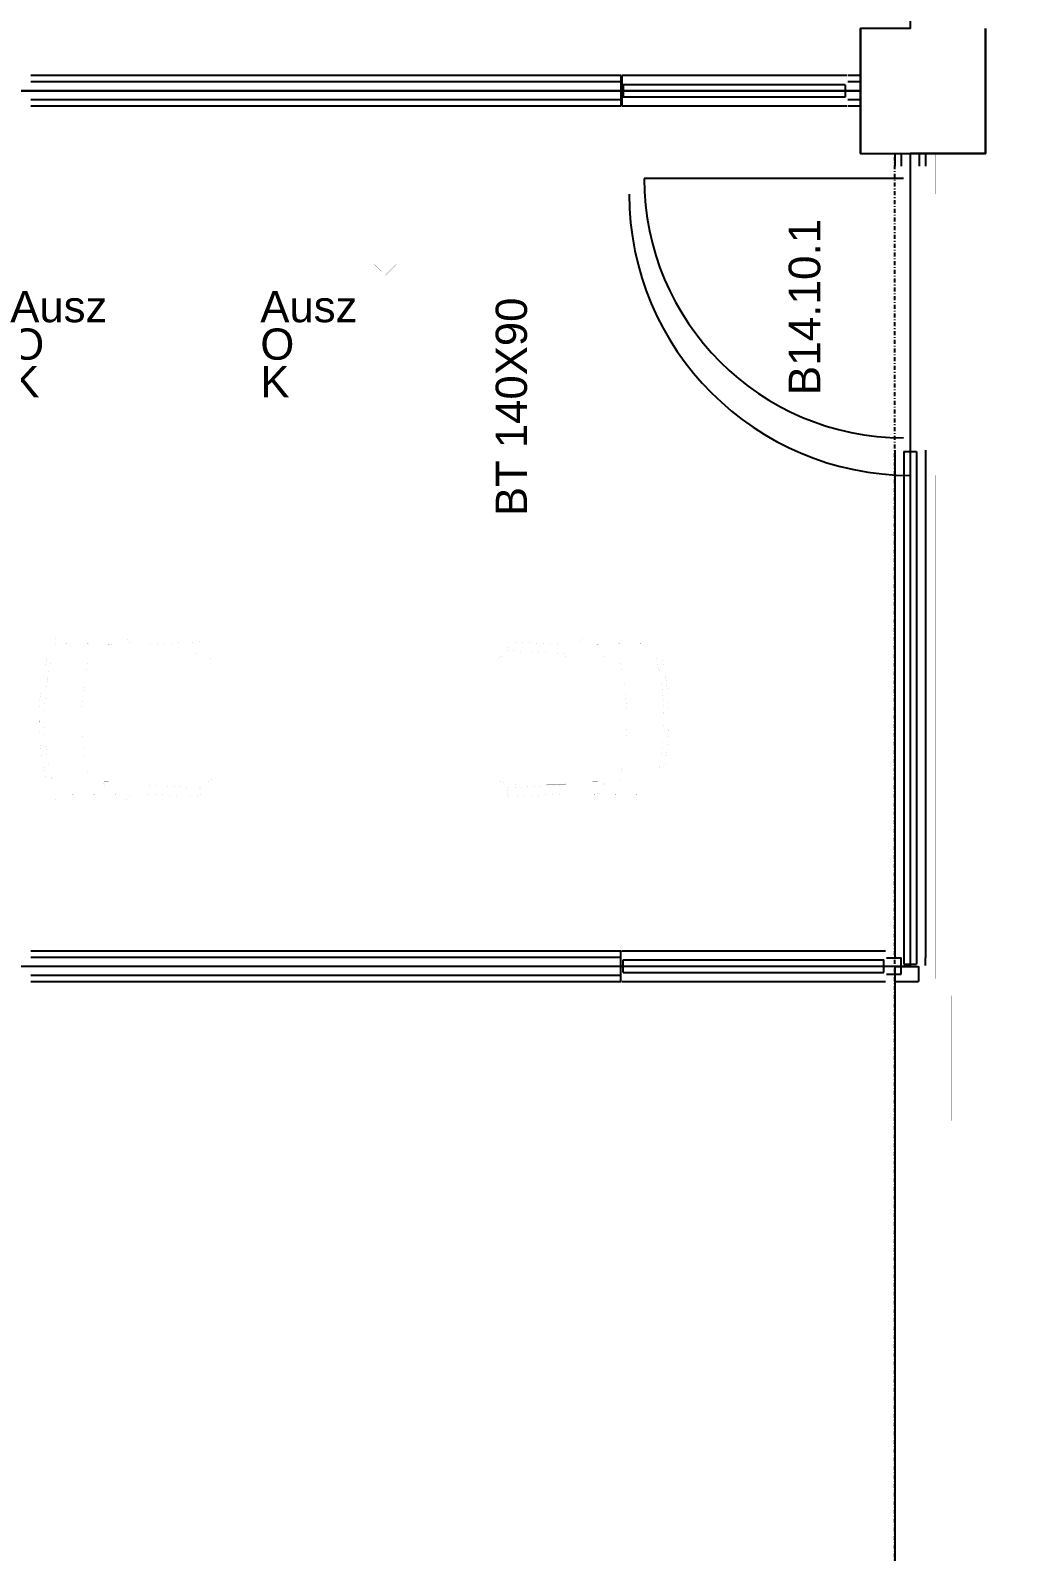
# Model space of a CAD drawing. Extents: x 7690 to 8871, y -6511 to -5312.
# Drawn here: x 7971.7 to 8095.9, y -5985.5 to -5793.9 of the extents above; entities that cross this region are included whole.
import ezdxf

# ---------------------------------------------------------------- set-up
doc = ezdxf.new("R2010")
doc.units = 0
doc.header["$MEASUREMENT"] = 0
doc.linetypes.add('DOT_DASH', pattern=[1, 0, -0.25, 0.5, -0.25])
doc.layers.get('0').update_dxf_attribs({"linetype": 'CONTINUOUS'})
for name, color, linetype in [('A-NEU-BÜROTRENNWAND-DAEMMUNG', 7, 'CONTINUOUS'), ('A-NEU-BÜROTRENNWAND-FEIN', 7, 'CONTINUOUS'), ('A-NEU-BÜROTRENNWAND-GROB', 7, 'CONTINUOUS'), ('A-NEU-BÜROTRENNWAND-TÜRPOSITION', 7, 'CONTINUOUS'), ('A-NEU-GRUNDRISS', 7, 'CONTINUOUS'), ('A-NEU-WAND-BETON', 7, 'CONTINUOUS'), ('BWZ122_NGF-POLYGON', 7, 'CONTINUOUS'), ('FM_OBJEKT_MOEBEL', 7, 'CONTINUOUS'), ('FM_OBJEKT_RAUM', 7, 'CONTINUOUS'), ('Z0_NEU', 7, 'CONTINUOUS'), ('Z1_POLYGONE_FLÄCHENNACHWEIS', 7, 'CONTINUOUS')]:
    doc.layers.add(name, color=color, linetype=linetype)
doc.styles.add('ARIAL', font='ARIAL')

# ---------------------------------------------------------------- blocks, each defined once
blk = doc.blocks.new('*D25')
at = {"layer": 'A-NEU-BÜROTRENNWAND-FEIN', "color": 250, "linetype": 'Continuous'}
blk.add_line((8081.6392, -5812.5732), (8049.0015, -5812.5732), dxfattribs=at)
at = {"layer": 'A-NEU-BÜROTRENNWAND-FEIN', "color": 250, "linetype": 'Continuous', "const_width": 0.00174}
for points in [[(8081.6392, -5812.5732), (8081.8755, -5812.5732), (8081.8755, -5845.2119), (8081.6392, -5845.2119)], [(8081.8755, -5812.5732), (8082.1118, -5812.5732), (8082.1118, -5845.2119), (8081.8755, -5845.2119)]]:
    blk.add_lwpolyline(points, close=True, dxfattribs=at)
at = {"layer": 'A-NEU-BÜROTRENNWAND-FEIN', "color": 250, "linetype": 'Continuous'}
blk.add_arc((8081.6392, -5812.5732), 32.6377, 180, 270, dxfattribs=at)
blk = doc.blocks.new('*D125')
at = {"layer": 'BWZ122_NGF-POLYGON', "color": 6, "linetype": 'Continuous', "const_width": 0.0139}
blk.add_lwpolyline([(7847.8979, -5581.0581), (7849.0806, -5581.0581), (7849.0806, -5584.6016), (7860.8916, -5584.6016), (7860.8916, -5581.0581), (8076.2456, -5581.0581), (8076.2456, -5588.9321), (8082.5054, -5588.9321), (8082.5054, -5793.6563), (8076.2456, -5793.6563), (8076.2456, -5801.5303), (7860.8916, -5801.5303), (7860.8916, -5797.9868), (7849.0806, -5797.9868), (7849.0806, -5801.5303), (7847.8979, -5801.5303), (7847.8979, -5694.8374), (7849.0806, -5694.8374), (7849.0806, -5687.751), (7860.8916, -5687.751), (7860.8916, -5694.8374), (7849.0806, -5694.8374), (7847.8979, -5694.8374)], close=True, dxfattribs=at)
blk = doc.blocks.new('*D126')
at = {"layer": 'BWZ122_NGF-POLYGON', "color": 6, "linetype": 'Continuous', "const_width": 0.0139}
blk.add_lwpolyline([(8076.2456, -5801.5303), (8076.2456, -5809.4043), (8082.5054, -5809.4043), (8082.5054, -5911.8252), (7860.8916, -5911.7661), (7860.8916, -5908.2231), (7849.0806, -5908.2231), (7849.0806, -5911.7661), (7847.8979, -5911.7661), (7847.8979, -5801.5303), (7849.0806, -5801.5303), (7849.0806, -5805.0737), (7860.8916, -5805.0737), (7860.8916, -5801.5303), (8076.2456, -5801.5303)], close=True, dxfattribs=at)
blk = doc.blocks.new('*D127')
at = {"layer": 'BWZ122_NGF-POLYGON', "color": 6, "linetype": 'Continuous', "const_width": 0.0139}
blk.add_lwpolyline([(7847.8999, -6025.5454), (7847.8979, -5911.7661), (7849.0806, -5911.7661), (7849.0806, -5915.3096), (7860.8916, -5915.3096), (7860.8916, -5911.7661), (8080.5767, -5911.8247), (8080.5767, -6014.126)], dxfattribs=at)
blk = doc.blocks.new('*D136')
at = {"layer": 'BWZ122_NGF-POLYGON', "color": 6, "linetype": 'Continuous', "const_width": 0.0139}
blk.add_lwpolyline([(8091.9937, -5793.6563), (8091.9937, -5809.4043), (8082.5054, -5809.4043), (8082.5054, -5911.8252), (8080.5767, -5911.8252), (8080.5767, -6014.126), (8092.0044, -6014.126), (8092.0044, -6029.874), (8080.5767, -6029.874), (8080.5767, -6128.6948), (8087.6626, -6128.6948), (8087.6626, -6140.5059), (8080.5767, -6140.5059), (8080.5767, -6145.624), (8174.2769, -6145.6226)], dxfattribs=at)
blk = doc.blocks.new('*D184')
at = {"layer": 'Z0_NEU', "color": 1, "linetype": 'Continuous', "const_width": 0.0139}
for points in [[(8047.1118, -5814.522), (8082.5444, -5814.522)], [(8082.5444, -5814.522), (8082.5444, -5849.9551)]]:
    blk.add_lwpolyline(points, dxfattribs=at)
at = {"layer": 'Z0_NEU', "color": 1, "linetype": 'Continuous'}
blk.add_arc((8082.5444, -5814.522), 35.4329, 180, 270, dxfattribs=at)
blk = doc.blocks.new('*D251')
at = {"layer": 'FM_OBJEKT_MOEBEL', "color": 250, "linetype": 'Continuous', "const_width": 0.00174}
blk.add_lwpolyline([(7994.7515, -5853.1099), (7994.7515, -5908.228), (8030.1841, -5908.228), (8030.1841, -5853.1099)], close=True, dxfattribs=at)
at = {"layer": 'FM_OBJEKT_MOEBEL', "color": 250, "linetype": 'Continuous', "style": 'ARIAL'}
blk.add_text('BT 140X90', height=3.93699, rotation=90, dxfattribs=at).set_placement((8034.2373, -5855.0781))
blk = doc.blocks.new('*D305')
at = {"layer": 'FM_OBJEKT_MOEBEL', "color": 250, "linetype": 'Continuous', "const_width": 0.00174}
blk.add_lwpolyline([(7961.6733, -5931.2388), (7993.1694, -5931.2388), (7993.1694, -5915.4907), (7961.6733, -5915.4907)], close=True, dxfattribs=at)
blk = doc.blocks.new('*D306')
at = {"layer": 'FM_OBJEKT_MOEBEL', "color": 250, "linetype": 'Continuous', "const_width": 0.00174}
blk.add_lwpolyline([(7993.1797, -5931.2388), (8024.6763, -5931.2388), (8024.6763, -5915.4907), (7993.1797, -5915.4907)], close=True, dxfattribs=at)
blk = doc.blocks.new('*D307')
at = {"layer": 'FM_OBJEKT_MOEBEL', "color": 250, "linetype": 'Continuous', "const_width": 0.00174}
blk.add_lwpolyline([(8024.6743, -5931.2388), (8056.1704, -5931.2388), (8056.1704, -5915.4907), (8024.6743, -5915.4907)], close=True, dxfattribs=at)
blk = doc.blocks.new('*D308')
at = {"layer": 'FM_OBJEKT_MOEBEL', "color": 250, "linetype": 'Continuous', "const_width": 0.00174}
blk.add_lwpolyline([(8056.1685, -5931.2388), (8087.6636, -5931.2388), (8087.6636, -5915.4907), (8056.1685, -5915.4907)], close=True, dxfattribs=at)
blk = doc.blocks.new('*D311')
at = {"layer": 'FM_OBJEKT_MOEBEL', "color": 250, "linetype": 'Continuous', "const_width": 0.00174}
blk.add_lwpolyline([(8000.6504, -5822.7886), (8032.146, -5822.7886), (8032.146, -5807.0405), (8000.6504, -5807.0405)], close=True, dxfattribs=at)
blk = doc.blocks.new('*D312')
at = {"layer": 'FM_OBJEKT_MOEBEL', "color": 250, "linetype": 'Continuous', "const_width": 0.00174}
blk.add_lwpolyline([(7969.1567, -5822.7886), (8000.6523, -5822.7886), (8000.6523, -5807.0405), (7969.1567, -5807.0405)], close=True, dxfattribs=at)
blk = doc.blocks.new('*D438')
at = {"layer": 'FM_OBJEKT_MOEBEL', "color": 250, "linetype": 'Continuous', "const_width": 0.00174}
blk.add_lwpolyline([(7994.752, -5873.208), (7994.4683, -5873.0469), (7994.1914, -5872.9092), (7993.9053, -5872.7861), (7993.5557, -5872.6602), (7993.209, -5872.5605), (7992.8569, -5872.4844), (7992.5229, -5872.4336), (7992.1528, -5872.4004), (7985.8154, -5872.4023), (7993.0557, -5872.0215), (7993.1519, -5871.6563), (7993.1533, -5871.4688), (7993.1548, -5871.2813), (7993.1094, -5871.0996), (7993.064, -5870.918), (7993.064, -5870.918), (7993.064, -5870.918), (7990.1909, -5871.0557), (7990.2095, -5871.0547), (7987.7207, -5871.1738), (7985.9712, -5871.2578), (7984.145, -5871.2578), (7984.1152, -5870.625), (7983.6943, -5870.543), (7974.9111, -5870.543), (7974.5059, -5870.6289), (7974.5059, -5871.0234), (7974.9111, -5871.1113), (7984.145, -5871.2578), (7981.9341, -5871.2578), (7981.7383, -5871.2715), (7981.5972, -5871.3125), (7981.4185, -5871.4111), (7981.3257, -5871.4902), (7981.2139, -5871.6299), (7981.1602, -5871.7314), (7981.1167, -5871.8564), (7980.8687, -5872.8203), (7973.7817, -5872.8203), (7973.6235, -5873.4707), (7973.4961, -5874.041), (7973.3413, -5874.8145), (7973.207, -5875.582), (7973.0596, -5876.5947), (7972.9609, -5877.4521), (7972.8877, -5878.2773), (7972.8354, -5879.1133), (7972.8027, -5880.0928), (7972.7998, -5881.0508), (7972.8354, -5882.2178), (7972.9019, -5883.2432), (7972.9692, -5883.9648), (7973.0605, -5884.749), (7973.1597, -5885.4502), (7973.2793, -5886.1787), (7973.4351, -5887.002), (7973.5776, -5887.667), (7973.7075, -5888.2178), (7973.7817, -5888.5176), (7980.8687, -5888.5176), (7981.1162, -5889.4805), (7981.1963, -5889.6787), (7981.3062, -5889.8281), (7981.3745, -5889.8926), (7981.4497, -5889.9492), (7981.5156, -5889.9883), (7981.5942, -5890.0244), (7981.6934, -5890.0566), (7981.8125, -5890.0771), (7981.9341, -5890.0801), (7982.1226, -5890.0801), (7982.3755, -5890.0801), (7982.6582, -5890.0801), (7984.3574, -5890.0801), (7974.9111, -5890.2285), (7974.5059, -5890.3145), (7974.5059, -5890.709), (7974.9111, -5890.7949), (7983.6943, -5890.7949), (7984.1152, -5890.7148), (7984.1445, -5890.0801), (7985.9712, -5890.0801), (7993.064, -5890.4199), (7993.1548, -5890.0547), (7993.1519, -5889.6816), (7993.0557, -5889.3184), (7985.9033, -5888.9375), (7992.0659, -5888.9375), (7992.4443, -5888.9102), (7992.8589, -5888.8506), (7993.2212, -5888.7725), (7993.5723, -5888.6709), (7993.8628, -5888.5684), (7994.2422, -5888.4053), (7994.7515, -5888.1289), (7994.752, -5873.209)], close=True, dxfattribs=at)
for points in [[(7985.9033, -5872.4014), (7985.8223, -5872.7041), (7985.75, -5872.79), (7985.6294, -5872.8311), (7980.8687, -5872.8193)], [(7974.4341, -5872.8223), (7974.2075, -5873.7725), (7973.9878, -5874.8467), (7973.8101, -5875.9004), (7973.6646, -5876.9834), (7973.5479, -5878.1748), (7973.4829, -5879.2207), (7973.4561, -5880.0352), (7973.4565, -5881.3115), (7973.4873, -5882.2139), (7973.5747, -5883.4854), (7973.6743, -5884.4395), (7973.8081, -5885.4268), (7973.959, -5886.335), (7974.1084, -5887.1055), (7974.2534, -5887.7715), (7974.4341, -5888.5176)], [(7979.1182, -5872.8193), (7978.8916, -5873.7695), (7978.6719, -5874.8438), (7978.4941, -5875.8975), (7978.3486, -5876.9805), (7978.2319, -5878.1719), (7978.167, -5879.2178), (7978.1401, -5880.0322), (7978.1406, -5881.3086), (7978.1714, -5882.2109), (7978.2588, -5883.4824), (7978.3584, -5884.4365), (7978.4922, -5885.4238), (7978.6431, -5886.332), (7978.7925, -5887.1025), (7978.9375, -5887.7686), (7979.1182, -5888.5146)], [(7985.9033, -5888.9365), (7985.8223, -5888.6299), (7985.75, -5888.5479), (7985.6294, -5888.5029), (7980.8687, -5888.5166)]]:
    blk.add_lwpolyline(points, dxfattribs=at)
blk = doc.blocks.new('*D439')
at = {"layer": 'FM_OBJEKT_MOEBEL', "color": 250, "linetype": 'Continuous', "const_width": 0.00174}
blk.add_lwpolyline([(8030.1841, -5888.1299), (8030.4678, -5888.291), (8030.7446, -5888.4287), (8031.0308, -5888.5518), (8031.3804, -5888.6777), (8031.7271, -5888.7773), (8032.0791, -5888.8535), (8032.4126, -5888.9043), (8032.7827, -5888.9375), (8039.1206, -5888.9355), (8031.8804, -5889.3164), (8031.7842, -5889.6816), (8031.7827, -5889.8691), (8031.7813, -5890.0566), (8031.8267, -5890.2383), (8031.8721, -5890.4199), (8031.8721, -5890.4199), (8031.8721, -5890.4199), (8034.7446, -5890.2822), (8034.7261, -5890.2832), (8037.2153, -5890.1641), (8038.9644, -5890.0801), (8040.7905, -5890.0801), (8040.8208, -5890.7129), (8041.2417, -5890.7949), (8050.0249, -5890.7949), (8050.4302, -5890.709), (8050.4302, -5890.3145), (8050.0249, -5890.2266), (8040.7905, -5890.0801), (8043.0015, -5890.0801), (8043.1978, -5890.0664), (8043.3384, -5890.0254), (8043.5171, -5889.9268), (8043.6099, -5889.8477), (8043.7222, -5889.708), (8043.7759, -5889.6064), (8043.8188, -5889.4814), (8044.0669, -5888.5176), (8051.1543, -5888.5176), (8051.3125, -5887.8672), (8051.4399, -5887.2969), (8051.5947, -5886.5234), (8051.729, -5885.7559), (8051.8765, -5884.7432), (8051.9751, -5883.8857), (8052.0483, -5883.0605), (8052.1006, -5882.2246), (8052.1333, -5881.2451), (8052.1362, -5880.2871), (8052.1006, -5879.1201), (8052.0342, -5878.0947), (8051.9668, -5877.373), (8051.8755, -5876.5889), (8051.7764, -5875.8877), (8051.6567, -5875.1592), (8051.501, -5874.3359), (8051.3584, -5873.6709), (8051.2285, -5873.1201), (8051.1543, -5872.8203), (8044.0669, -5872.8203), (8043.8198, -5871.8574), (8043.7397, -5871.6592), (8043.6294, -5871.5098), (8043.561, -5871.4453), (8043.4858, -5871.3887), (8043.4204, -5871.3496), (8043.3413, -5871.3135), (8043.2427, -5871.2813), (8043.1235, -5871.2607), (8043.0015, -5871.2578), (8042.813, -5871.2578), (8042.5601, -5871.2578), (8042.2778, -5871.2578), (8040.5786, -5871.2578), (8050.0249, -5871.1094), (8050.4302, -5871.0234), (8050.4302, -5870.6289), (8050.0249, -5870.543), (8041.2417, -5870.543), (8040.8208, -5870.623), (8040.7915, -5871.2578), (8038.9644, -5871.2578), (8031.8721, -5870.918), (8031.7813, -5871.2832), (8031.7842, -5871.6563), (8031.8804, -5872.0195), (8039.0327, -5872.4004), (8032.8696, -5872.4004), (8032.4917, -5872.4277), (8032.0771, -5872.4873), (8031.7148, -5872.5654), (8031.3638, -5872.667), (8031.0732, -5872.7695), (8030.6938, -5872.9326), (8030.1846, -5873.209), (8030.1841, -5888.1289)], close=True, dxfattribs=at)
for points in [[(8039.0327, -5872.4014), (8039.1138, -5872.708), (8039.186, -5872.79), (8039.3062, -5872.835), (8044.0669, -5872.8213)], [(8045.8179, -5888.5186), (8046.0444, -5887.5684), (8046.2642, -5886.4941), (8046.4419, -5885.4404), (8046.5874, -5884.3574), (8046.7036, -5883.166), (8046.769, -5882.1201), (8046.7954, -5881.3057), (8046.7954, -5880.0293), (8046.7642, -5879.127), (8046.6772, -5877.8555), (8046.5776, -5876.9014), (8046.4438, -5875.9141), (8046.2925, -5875.0059), (8046.1431, -5874.2354), (8045.9985, -5873.5693), (8045.8179, -5872.8232)], [(8050.502, -5888.5156), (8050.7285, -5887.5654), (8050.9482, -5886.4912), (8051.126, -5885.4375), (8051.2715, -5884.3545), (8051.3882, -5883.1631), (8051.4531, -5882.1172), (8051.48, -5881.3027), (8051.4795, -5880.0264), (8051.4487, -5879.124), (8051.3613, -5877.8525), (8051.2617, -5876.8984), (8051.1279, -5875.9111), (8050.9771, -5875.0029), (8050.8276, -5874.2324), (8050.6826, -5873.5664), (8050.502, -5872.8203)], [(8039.0327, -5888.9365), (8039.1138, -5888.6338), (8039.186, -5888.5479), (8039.3062, -5888.5068), (8044.0669, -5888.5186)]]:
    blk.add_lwpolyline(points, dxfattribs=at)

msp = doc.modelspace()

# ---------------------------------------------------------------- linework, layer by layer
at = {"layer": 'A-NEU-BÜROTRENNWAND-DAEMMUNG', "color": 6, "linetype": 'Continuous'}
for p, q in [((8046.0493, -5800.3887), (7971.7578, -5800.3887)), ((8046.0493, -5800.3887), (8046.0493, -5802.6719)), ((8076.2456, -5800.3887), (8074.6313, -5800.3887)), ((8076.2456, -5800.3887), (8076.2456, -5802.6719)), ((8046.0493, -5802.6719), (7971.7578, -5802.6719)), ((8076.2456, -5802.6719), (8074.6313, -5802.6719)), ((7971.7578, -5910.6245), (8046.0493, -5910.6245)), ((8046.0493, -5912.9082), (8046.0493, -5910.6245)), ((7971.7578, -5912.9082), (8046.0493, -5912.9082))]:
    msp.add_line(p, q, dxfattribs=at)
at = {"layer": 'A-NEU-BÜROTRENNWAND-FEIN', "color": 6, "linetype": 'Continuous'}
for p, q in [((8046.1665, -5799.6011), (8046.1665, -5803.4595)), ((8074.5132, -5799.6011), (8046.1665, -5799.6011)), ((8074.5132, -5803.4595), (8046.1665, -5803.4595)), ((8080.5767, -5809.4043), (8080.5767, -5811.0186)), ((8080.5767, -5809.4043), (8081.3638, -5809.4043)), ((8081.3638, -5809.4043), (8081.3638, -5811.0186)), ((8083.647, -5809.4043), (8083.647, -5811.0186)), ((8083.647, -5809.4043), (8084.4351, -5809.4043)), ((8084.4351, -5809.4043), (8084.4351, -5811.0186)), ((8080.5767, -5846.7666), (8080.5767, -5910.7427)), ((8084.4351, -5846.7666), (8084.4351, -5910.7427)), ((8046.1665, -5909.8369), (8079.395, -5909.8369)), ((8081.3638, -5911.707), (8081.3638, -5910.7427)), ((8084.4351, -5911.707), (8084.4351, -5910.7427)), ((8046.1665, -5913.6953), (8079.395, -5913.6953))]:
    msp.add_line(p, q, dxfattribs=at)
at = {"layer": 'A-NEU-BÜROTRENNWAND-FEIN', "color": 6, "linetype": 'Continuous', "const_width": 0.00174}
for points in [[(8082.5444, -5811.8257), (8082.1509, -5811.8257), (8082.1509, -5812.3569), (8081.6001, -5812.3569), (8081.6001, -5811.1367), (8081.4819, -5811.1367), (8081.4819, -5812.4751), (8082.269, -5812.4751), (8082.269, -5811.9438), (8082.4263, -5811.9438), (8082.4263, -5813.105), (8083.5288, -5813.105), (8083.5288, -5811.1367), (8083.4106, -5811.1367), (8083.4106, -5812.9868), (8082.5444, -5812.9868)], [(8081.6001, -5811.1367), (8083.4106, -5811.1367), (8083.4106, -5811.7271), (8081.6001, -5811.7271)], [(8082.5444, -5845.9595), (8082.1509, -5845.9595), (8082.1509, -5845.4277), (8081.6001, -5845.4277), (8081.6001, -5846.6484), (8081.4819, -5846.6484), (8081.4819, -5845.3096), (8082.269, -5845.3096), (8082.269, -5845.8413), (8082.4263, -5845.8413), (8082.4263, -5844.6797), (8083.5288, -5844.6797), (8083.5288, -5846.6484), (8083.4106, -5846.6484), (8083.4106, -5844.7979), (8082.5444, -5844.7979)], [(8081.6001, -5846.0576), (8083.4106, -5846.0576), (8083.4106, -5846.6484), (8081.6001, -5846.6484)]]:
    msp.add_lwpolyline(points, close=True, dxfattribs=at)
at = {"layer": 'A-NEU-BÜROTRENNWAND-GROB', "color": 6, "linetype": 'Continuous'}
for p, q in [((8046.0493, -5799.6011), (7971.7578, -5799.6011)), ((8046.0493, -5799.6011), (8046.0493, -5800.3887)), ((8076.2456, -5799.6011), (8074.6313, -5799.6011)), ((8076.2456, -5799.6011), (8076.2456, -5800.3887)), ((8046.0493, -5800.3887), (7971.7578, -5800.3887)), ((8046.3638, -5800.7427), (8046.3638, -5802.3179)), ((8074.3169, -5800.7427), (8046.3638, -5800.7427)), ((8074.3169, -5800.7427), (8074.3169, -5802.3179)), ((8076.2456, -5800.3887), (8074.6313, -5800.3887)), ((8046.0493, -5802.6719), (7971.7578, -5802.6719)), ((8046.0493, -5803.4595), (7971.7578, -5803.4595)), ((8046.0493, -5802.6719), (8046.0493, -5803.4595)), ((8074.3169, -5802.3179), (8046.3638, -5802.3179)), ((8076.2456, -5802.6719), (8074.6313, -5802.6719)), ((8076.2456, -5803.4595), (8074.6313, -5803.4595)), ((8076.2456, -5802.6719), (8076.2456, -5803.4595)), ((8081.3638, -5809.4043), (8081.3638, -5811.0186)), ((8081.3638, -5809.4043), (8083.647, -5809.4043)), ((8083.647, -5809.4043), (8083.647, -5811.0186)), ((8081.7183, -5846.9634), (8081.7183, -5911.5103)), ((8081.7183, -5846.9634), (8083.2925, -5846.9634)), ((8083.2925, -5846.9634), (8083.2925, -5911.5103)), ((7971.7578, -5909.8369), (8046.0493, -5909.8369)), ((7971.7578, -5910.6245), (8046.0493, -5910.6245)), ((8046.0493, -5910.6245), (8046.0493, -5909.8369)), ((8046.3638, -5910.979), (8079.1987, -5910.979)), ((8046.3638, -5912.5537), (8046.3638, -5910.979)), ((8079.1987, -5912.5537), (8079.1987, -5910.979)), ((8079.5132, -5910.7427), (8081.3638, -5910.7427)), ((8081.3638, -5912.79), (8081.3638, -5910.7427)), ((7971.7578, -5912.9082), (8046.0493, -5912.9082)), ((8046.0493, -5913.6953), (8046.0493, -5912.9082)), ((8046.3638, -5912.5537), (8079.1987, -5912.5537)), ((8079.5132, -5912.79), (8081.3638, -5912.79)), ((8080.5767, -5911.8252), (8080.5767, -5913.6953)), ((8080.5767, -5911.8252), (8083.5288, -5911.8252)), ((8081.7183, -5911.5103), (8083.2925, -5911.5103)), ((8083.5288, -5911.8252), (8083.5288, -5913.6953)), ((7971.7578, -5913.6953), (8046.0493, -5913.6953)), ((8080.5767, -5913.6953), (8083.5288, -5913.6953))]:
    msp.add_line(p, q, dxfattribs=at)
at = {"layer": 'A-NEU-BÜROTRENNWAND-GROB', "color": 6, "linetype": 'Continuous', "const_width": 0.00174}
for points in [[(7971.6396, -5802.6719), (7970.8325, -5802.6719), (7970.8325, -5802.5537), (7971.6396, -5802.5537), (7971.6396, -5800.5068), (7970.8325, -5800.5068), (7970.8325, -5800.3887), (7971.6396, -5800.3887), (7971.6396, -5799.6011), (7971.7578, -5799.6011), (7971.7578, -5800.3887), (7972.5649, -5800.3887), (7972.5649, -5800.5068), (7971.7578, -5800.5068), (7971.7578, -5802.5537), (7972.5649, -5802.5537), (7972.5649, -5802.6719), (7971.7578, -5802.6719), (7971.7578, -5803.4595), (7971.6396, -5803.4595)], [(8046.0493, -5802.6719), (8045.2417, -5802.6719), (8045.2417, -5802.5537), (8046.0493, -5802.5537), (8046.0493, -5800.5068), (8045.2417, -5800.5068), (8045.2417, -5800.3887), (8046.0493, -5800.3887), (8046.0493, -5799.6011), (8046.1665, -5799.6011), (8046.1665, -5800.3887), (8046.9741, -5800.3887), (8046.9741, -5800.5068), (8046.1665, -5800.5068), (8046.1665, -5802.5537), (8046.9741, -5802.5537), (8046.9741, -5802.6719), (8046.1665, -5802.6719), (8046.1665, -5803.4595), (8046.0493, -5803.4595)], [(8074.5132, -5802.6719), (8073.7065, -5802.6719), (8073.7065, -5802.5537), (8074.5132, -5802.5537), (8074.5132, -5800.5068), (8073.7065, -5800.5068), (8073.7065, -5800.3887), (8074.5132, -5800.3887), (8074.5132, -5799.6011), (8074.6313, -5799.6011), (8074.6313, -5800.3887), (8075.439, -5800.3887), (8075.439, -5800.5068), (8074.6313, -5800.5068), (8074.6313, -5802.5537), (8075.439, -5802.5537), (8075.439, -5802.6719), (8074.6313, -5802.6719), (8074.6313, -5803.4595), (8074.5132, -5803.4595)], [(8083.647, -5811.1367), (8083.647, -5811.9438), (8083.5288, -5811.9438), (8083.5288, -5811.1367), (8081.4819, -5811.1367), (8081.4819, -5811.9438), (8081.3638, -5811.9438), (8081.3638, -5811.1367), (8080.5767, -5811.1367), (8080.5767, -5811.0186), (8081.3638, -5811.0186), (8081.3638, -5810.2114), (8081.4819, -5810.2114), (8081.4819, -5811.0186), (8083.5288, -5811.0186), (8083.5288, -5810.2114), (8083.647, -5810.2114), (8083.647, -5811.0186), (8084.4351, -5811.0186), (8084.4351, -5811.1367)], [(8083.647, -5846.7666), (8083.647, -5847.5732), (8083.5288, -5847.5732), (8083.5288, -5846.7666), (8081.4819, -5846.7666), (8081.4819, -5847.5732), (8081.3638, -5847.5732), (8081.3638, -5846.7666), (8080.5767, -5846.7666), (8080.5767, -5846.6484), (8081.3638, -5846.6484), (8081.3638, -5845.8413), (8081.4819, -5845.8413), (8081.4819, -5846.6484), (8083.5288, -5846.6484), (8083.5288, -5845.8413), (8083.647, -5845.8413), (8083.647, -5846.6484), (8084.4351, -5846.6484), (8084.4351, -5846.7666)], [(7971.6396, -5910.6245), (7970.8325, -5910.6245), (7970.8325, -5910.7427), (7971.6396, -5910.7427), (7971.6396, -5912.79), (7970.8325, -5912.79), (7970.8325, -5912.9082), (7971.6396, -5912.9082), (7971.6396, -5913.6953), (7971.7578, -5913.6953), (7971.7578, -5912.9082), (7972.5649, -5912.9082), (7972.5649, -5912.79), (7971.7578, -5912.79), (7971.7578, -5910.7427), (7972.5649, -5910.7427), (7972.5649, -5910.6245), (7971.7578, -5910.6245), (7971.7578, -5909.8369), (7971.6396, -5909.8369)], [(8046.0493, -5910.6245), (8045.2417, -5910.6245), (8045.2417, -5910.7427), (8046.0493, -5910.7427), (8046.0493, -5912.79), (8045.2417, -5912.79), (8045.2417, -5912.9082), (8046.0493, -5912.9082), (8046.0493, -5913.6953), (8046.1665, -5913.6953), (8046.1665, -5912.9082), (8046.9741, -5912.9082), (8046.9741, -5912.79), (8046.1665, -5912.79), (8046.1665, -5910.7427), (8046.9741, -5910.7427), (8046.9741, -5910.6245), (8046.1665, -5910.6245), (8046.1665, -5909.8369), (8046.0493, -5909.8369)], [(8079.395, -5910.6245), (8078.5884, -5910.6245), (8078.5884, -5910.7427), (8079.395, -5910.7427), (8079.395, -5912.79), (8078.5884, -5912.79), (8078.5884, -5912.9082), (8079.395, -5912.9082), (8079.395, -5913.6953), (8079.5132, -5913.6953), (8079.5132, -5912.9082), (8080.3208, -5912.9082), (8080.3208, -5912.79), (8079.5132, -5912.79), (8079.5132, -5910.7427), (8080.3208, -5910.7427), (8080.3208, -5910.6245), (8079.5132, -5910.6245), (8079.5132, -5909.8369), (8079.395, -5909.8369)], [(8081.3638, -5911.8252), (8081.3638, -5912.6323), (8081.4819, -5912.6323), (8081.4819, -5911.8252), (8083.5288, -5911.8252), (8083.5288, -5912.6323), (8083.647, -5912.6323), (8083.647, -5911.8252), (8084.4351, -5911.8252), (8084.4351, -5911.707), (8083.647, -5911.707), (8083.647, -5910.9004), (8083.5288, -5910.9004), (8083.5288, -5911.707), (8081.4819, -5911.707), (8081.4819, -5910.9004), (8081.3638, -5910.9004), (8081.3638, -5911.707), (8080.5767, -5911.707), (8080.5767, -5911.8252)]]:
    msp.add_lwpolyline(points, close=True, dxfattribs=at)
at = {"layer": 'A-NEU-GRUNDRISS', "color": 6, "linetype": 'DOT_DASH'}
msp.add_line((8080.5767, -6014.126), (8080.5767, -5809.8242), dxfattribs=at)
at = {"layer": 'A-NEU-WAND-BETON', "color": 6, "linetype": 'Continuous'}
for p, q in [((8076.2456, -5809.4043), (8076.2456, -5793.6563)), ((8091.9937, -5809.4043), (8091.9937, -5793.6563)), ((8076.2456, -5809.4043), (8091.9937, -5809.4043))]:
    msp.add_line(p, q, dxfattribs=at)
at = {"layer": 'FM_OBJEKT_MOEBEL', "color": 250, "linetype": 'Continuous', "const_width": 0.00174}
for points in [[(7983.5127, -5823.3652), (7984.9048, -5824.7573), (7986.2964, -5823.3652)], [(8015.0063, -5823.3652), (8016.3989, -5824.7573), (8017.7905, -5823.3652)]]:
    msp.add_lwpolyline(points, dxfattribs=at)
at = {"layer": 'FM_OBJEKT_RAUM', "color": 6, "linetype": 'Continuous'}
for points in [[(7847.8979, -5581.0581), (7849.0806, -5581.0581), (7849.0806, -5584.6016), (7860.8916, -5584.6016), (7860.8916, -5581.0581), (8076.2456, -5581.0581), (8076.2456, -5588.9321), (8082.5054, -5588.9321), (8082.5054, -5793.6563), (8076.2456, -5793.6563), (8076.2456, -5801.5303), (7860.8916, -5801.5303), (7860.8916, -5797.9868), (7849.0806, -5797.9868), (7849.0806, -5801.5303), (7847.8979, -5801.5303), (7847.8979, -5694.8374), (7849.0806, -5694.8374), (7849.0806, -5687.751), (7860.8916, -5687.751), (7860.8916, -5694.8374), (7849.0806, -5694.8374), (7847.8979, -5694.8374)], [(8076.2456, -5801.5303), (8076.2456, -5809.4043), (8082.5054, -5809.4043), (8082.5054, -5911.8252), (7860.8916, -5911.7661), (7860.8916, -5908.2231), (7849.0806, -5908.2231), (7849.0806, -5911.7661), (7847.8979, -5911.7661), (7847.8979, -5801.5303), (7849.0806, -5801.5303), (7849.0806, -5805.0737), (7860.8916, -5805.0737), (7860.8916, -5801.5303), (8076.2456, -5801.5303)]]:
    msp.add_lwpolyline(points, close=True, dxfattribs=at)
for points in [[(8091.9937, -5793.6563), (8091.9937, -5809.4043), (8082.5054, -5809.4043), (8082.5054, -5911.8252), (8080.5767, -5911.8252), (8080.5767, -6014.126), (8092.0044, -6014.126), (8092.0044, -6029.874), (8080.5767, -6029.874), (8080.5767, -6128.6948), (8087.6626, -6128.6948), (8087.6626, -6140.5059), (8080.5767, -6140.5059), (8080.5767, -6145.624), (8174.2769, -6145.6226)], [(7847.8999, -6025.5454), (7847.8979, -5911.7661), (7849.0806, -5911.7666), (7849.0806, -5915.3096), (7860.8916, -5915.3096), (7860.8916, -5911.7666), (8080.5767, -5911.8247), (8080.5767, -6014.126)]]:
    msp.add_lwpolyline(points, dxfattribs=at)
at = {"layer": 'Z0_NEU', "color": 1, "linetype": 'Continuous', "const_width": 0.0139}
msp.add_lwpolyline([(7860.8921, -5803.1045), (7860.8921, -5799.9551), (8076.2456, -5799.9551), (8076.2456, -5803.1045), (7860.8921, -5803.1045)], dxfattribs=at)
for points in [[(8082.5444, -5814.522), (8082.5444, -5809.4038), (8085.6938, -5809.4038), (8085.6938, -5814.522)], [(7860.8921, -5913.3408), (8085.6938, -5913.3408), (8085.6938, -5849.9551), (8082.5444, -5849.9551), (8082.5444, -5910.1909), (7860.8921, -5910.1909)]]:
    msp.add_lwpolyline(points, close=True, dxfattribs=at)
at = {"layer": 'Z1_POLYGONE_FLÄCHENNACHWEIS', "color": 253, "linetype": 'Continuous', "const_width": 0.0139}
msp.add_lwpolyline([(8076.2456, -5793.6558), (8076.2456, -5809.4038), (8084.1196, -5809.4038), (8084.1255, -5911.7656), (8150.5591, -5911.7656), (8141.2104, -6025.9385), (8147.1362, -6025.9385), (8147.4106, -6022.5859), (8183.7261, -6022.5854), (8183.728, -6128.6938), (8084.1196, -6128.6938), (8084.1304, -6029.873), (8092.0044, -6029.873), (8092.0044, -6014.125), (8084.1304, -6014.125), (8076.2563, -6014.125), (8076.2563, -6029.873), (8084.1304, -6029.873), (8084.1196, -6128.6938), (7860.8921, -6128.6938), (7860.8921, -5368.8545)], dxfattribs=at)
msp.add_lwpolyline([(8084.1196, -5588.9326), (8091.9937, -5588.9326), (8091.9937, -5581.0581), (8161.2847, -5581.0581), (8161.2847, -5740.1128), (8161.2847, -5740.1128), (8159.9067, -5797.5928), (8150.5591, -5911.7656), (8084.1255, -5911.7656), (8084.1196, -5809.4038), (8091.9937, -5809.4038), (8091.9937, -5793.6558), (8084.1196, -5793.6558)], close=True, dxfattribs=at)

# ---------------------------------------------------------------- block references
at = {"color": 0, "linetype": 'ByBlock'}
for name in ['*D136', '*D125', '*D126', '*D312', '*D311', '*D184', '*D251', '*D438', '*D439', '*D127', '*D305', '*D306', '*D307', '*D308']:
    msp.add_blockref(name, (0, 0), dxfattribs=at)
at = {"color": 6, "linetype": 'ByBlock'}
msp.add_blockref('*D25', (0, 0), dxfattribs=at)

# ---------------------------------------------------------------- texts
at = {"layer": 'A-NEU-BÜROTRENNWAND-TÜRPOSITION', "color": 250, "linetype": 'Continuous', "style": 'ARIAL'}
msp.add_text('B14.10.1', height=3.97701, rotation=90, dxfattribs=at).set_placement((8071.1775, -5839.8647))
at = {"layer": 'FM_OBJEKT_MOEBEL', "color": 250, "linetype": 'Continuous', "style": 'ARIAL'}
for s, height, p in [('Ausz', 3.93699, (7969.1592, -5830.6636)), ('Ausz', 3.93699, (8000.6553, -5830.6636)), ('O', 3.937, (7969.1592, -5835.3882)), ('O', 3.937, (8000.6553, -5835.3882)), ('K', 3.937, (7969.1592, -5840.1128)), ('K', 3.937, (8000.6553, -5840.1128))]:
    msp.add_text(s, height=height, dxfattribs=at).set_placement(p)

doc.saveas('drawing.dxf')
